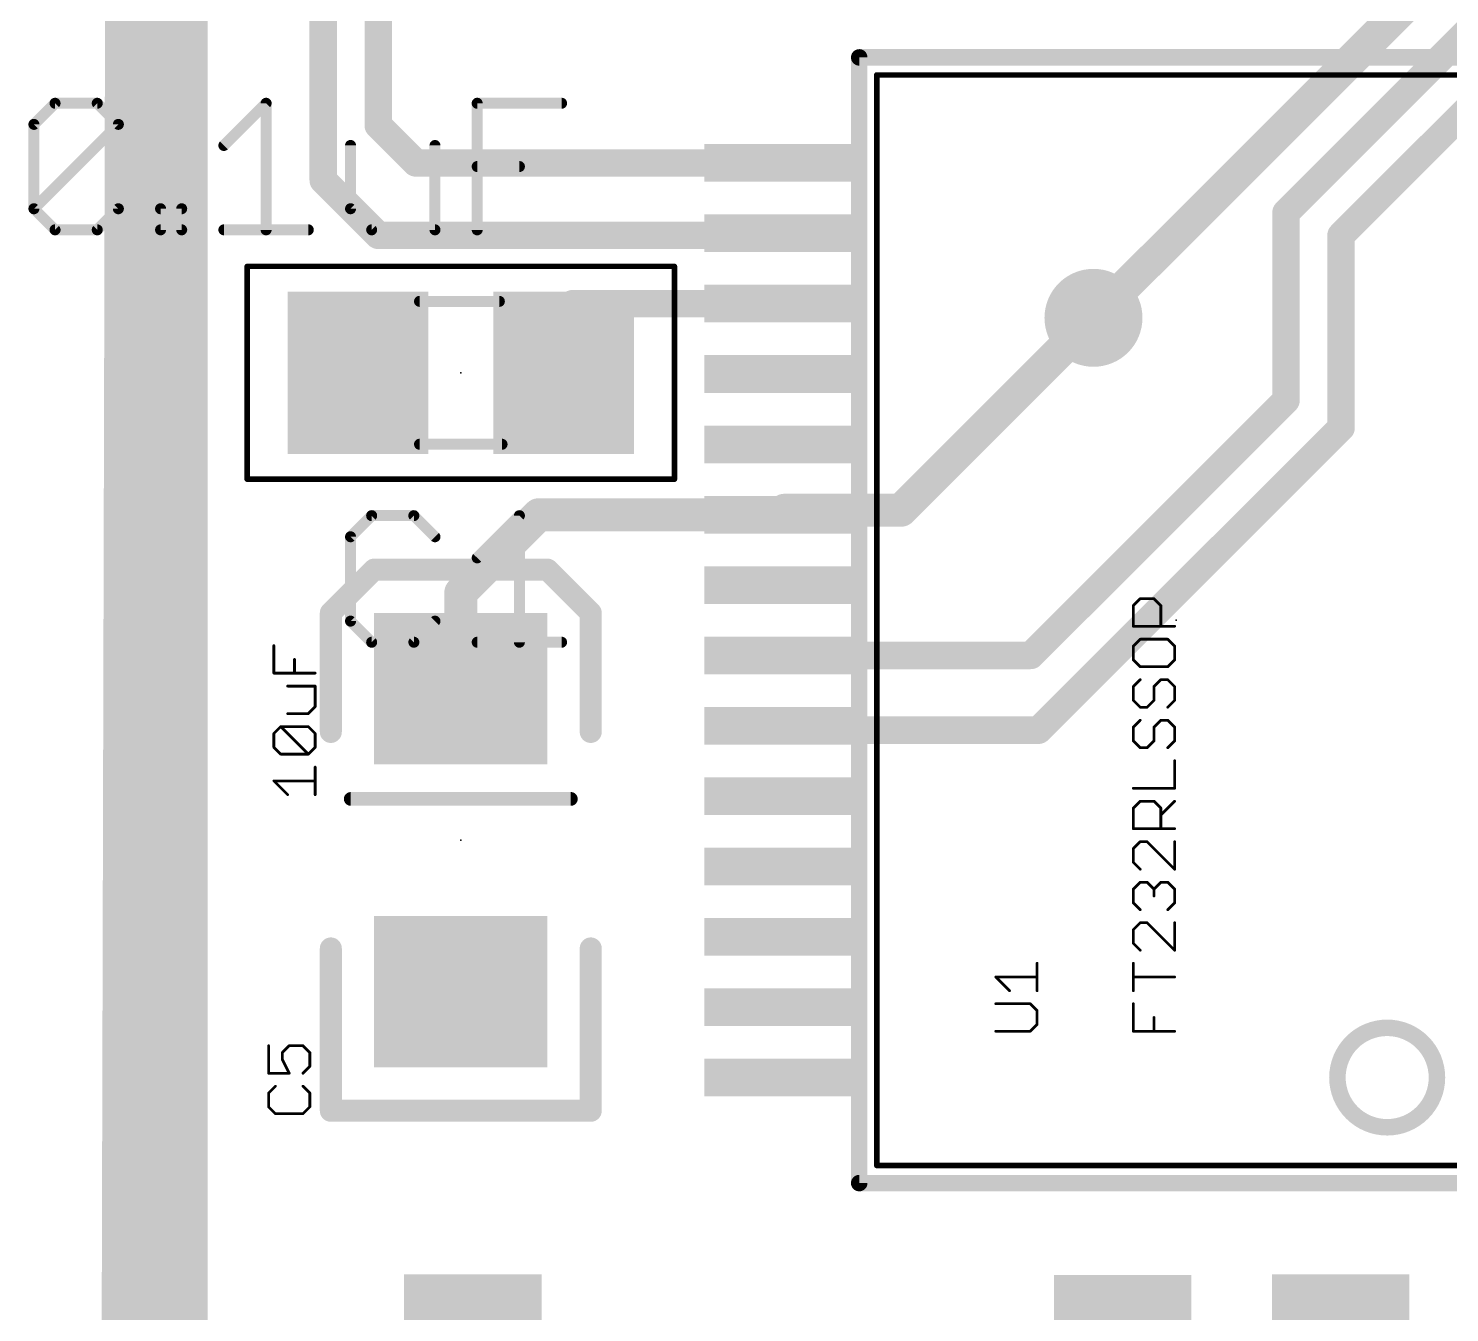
# Model space of a CAD drawing. Extents: x -14.3 to 43.3, y 12 to 70.9.
# Drawn here: x -1.45 to 11.67, y 37.29 to 49.16 of the extents above; entities that cross this region are included whole.
import ezdxf

# ---------------------------------------------------------------- set-up
doc = ezdxf.new("R2010")
doc.units = 0
for name, color, linetype in [('1', 22, 'CONTINUOUS'), ('16', 175, 'CONTINUOUS'), ('18', 82, 'CONTINUOUS'), ('20', 7, 'CONTINUOUS'), ('21', 253, 'CONTINUOUS'), ('23', 7, 'CONTINUOUS'), ('25', 253, 'CONTINUOUS'), ('27', 253, 'CONTINUOUS'), ('39', 22, 'CONTINUOUS'), ('51', 253, 'CONTINUOUS')]:
    doc.layers.add(name, color=color, linetype=linetype)

# ---------------------------------------------------------------- blocks, each defined once
blk = doc.blocks.new('RECT')
blk.add_solid([(-0.5, -0.5), (0.5, -0.5), (-0.5, 0.5), (0.5, 0.5)])
blk = doc.blocks.new('ROUNDV')
at = {"const_width": 0.5}
blk.add_lwpolyline([(0, -0.25, 1), (0, 0.25, 1), (0, -0.25)], format="xyb", dxfattribs=at)

msp = doc.modelspace()

# ---------------------------------------------------------------- linework, layer by layer
at = {"layer": '1'}
for points, const_width in [([(-0.635, 12.7), (-0.508, 62.484)], 0.4064), ([(1.27, 54.9654), (1.27, 47.752)], 0.254), ([(1.778, 54.755), (1.778, 48.26)], 0.254), ([(10.16, 47.4544), (12.4388, 49.7332)], 0.254), ([(10.668, 47.244), (12.0396, 48.6156)], 0.254), ([(2.125, 47.913), (1.778, 48.26)], 0.254), ([(5.488, 47.913), (2.125, 47.913)], 0.254), ([(1.27, 47.752), (1.778, 47.244)], 0.254), ([(10.16, 45.72), (10.16, 47.4544)], 0.254), ([(5.469, 47.244), (5.488, 47.263)], 0.254), ([(1.778, 47.244), (5.469, 47.244)], 0.254), ([(10.668, 47.244), (10.668, 45.466)], 0.254), ([(3.575, 46.613), (3.49, 45.974)], 0.254), ([(5.488, 46.613), (3.575, 46.613)], 0.254), ([(8.382, 46.482), (6.604, 44.704)], 0.3048), ([(7.803, 43.363), (10.16, 45.72)], 0.254), ([(10.668, 45.466), (7.874, 42.672)], 0.254), ([(3.261, 44.663), (2.54, 43.942)], 0.3048), ([(5.488, 44.663), (3.261, 44.663)], 0.3048), ([(5.529, 44.704), (5.488, 44.663)], 0.3048), ([(6.604, 44.704), (5.529, 44.704)], 0.3048), ([(2.54, 43.942), (2.54, 43.056)], 0.3048), ([(5.488, 43.363), (7.803, 43.363)], 0.254), ([(2.54, 43.056), (2.623, 43.139)], 0.254), ([(5.529, 42.672), (5.488, 42.713)], 0.254), ([(7.874, 42.672), (5.529, 42.672)], 0.254)]:
    msp.add_lwpolyline(points, dxfattribs=dict(at, const_width=const_width))
for points, const_width in [([(1.8229, 48.3049, 1), (1.7331, 48.2151)], 0.127), ([(1.7145, 48.26, 1), (1.8415, 48.26)], 0.127), ([(2.125, 47.9765, 1), (2.125, 47.8495)], 0.127), ([(5.488, 47.8495, 1), (5.488, 47.9765)], 0.127), ([(2.0801, 47.8681, 1), (2.1699, 47.9579)], 0.127), ([(1.3149, 47.7969, 1), (1.2251, 47.7071)], 0.127), ([(1.2065, 47.752, 1), (1.3335, 47.752)], 0.127), ([(10.2235, 47.4544, 1), (10.0965, 47.4544)], 0.127), ([(10.1151, 47.4993, 1), (10.2049, 47.4095)], 0.127), ([(5.5329, 47.2181, 1), (5.4431, 47.3079)], 0.127), ([(1.778, 47.3075, 1), (1.778, 47.1805)], 0.127), ([(1.7331, 47.1991, 1), (1.8229, 47.2889)], 0.127), ([(5.4241, 47.2889, 1), (5.5139, 47.1991)], 0.127), ([(5.469, 47.1805, 1), (5.469, 47.3075)], 0.127), ([(10.7315, 47.244, 1), (10.6045, 47.244)], 0.127), ([(10.6231, 47.2889, 1), (10.7129, 47.1991)], 0.127), ([(3.575, 46.6765, 1), (3.575, 46.5495)], 0.127), ([(3.6379, 46.6046, 1), (3.5121, 46.6214)], 0.127), ([(5.488, 46.5495, 1), (5.488, 46.6765)], 0.127), ([(8.4359, 46.4281, 1), (8.3281, 46.5359)], 0.1524), ([(3.4271, 45.9824, 1), (3.5529, 45.9656)], 0.127), ([(10.2049, 45.6751, 1), (10.1151, 45.7649)], 0.127), ([(10.0965, 45.72, 1), (10.2235, 45.72)], 0.127), ([(10.7129, 45.4211, 1), (10.6231, 45.5109)], 0.127), ([(10.6045, 45.466, 1), (10.7315, 45.466)], 0.127), ([(3.261, 44.7392, 1), (3.261, 44.5868)], 0.1524), ([(3.3149, 44.6091, 1), (3.2071, 44.7169)], 0.1524), ([(5.4341, 44.7169, 1), (5.5419, 44.6091)], 0.1524), ([(5.529, 44.7802, 1), (5.529, 44.6278)], 0.1524), ([(5.5829, 44.6501, 1), (5.4751, 44.7579)], 0.1524), ([(5.488, 44.5868, 1), (5.488, 44.7392)], 0.1524), ([(6.5501, 44.7579, 1), (6.6579, 44.6501)], 0.1524), ([(6.604, 44.6278, 1), (6.604, 44.7802)], 0.1524), ([(2.6162, 43.942, 1), (2.4638, 43.942)], 0.1524), ([(2.4861, 43.9959, 1), (2.5939, 43.8881)], 0.1524), ([(5.488, 43.4265, 1), (5.488, 43.2995)], 0.127), ([(7.7581, 43.4079, 1), (7.8479, 43.3181)], 0.127), ([(7.803, 43.2995, 1), (7.803, 43.4265)], 0.127), ([(2.6679, 43.0941, 1), (2.5781, 43.1839)], 0.127), ([(2.4638, 43.056, 1), (2.6162, 43.056)], 0.1524), ([(2.4951, 43.1009, 1), (2.5849, 43.0111)], 0.127), ([(5.5329, 42.7579, 1), (5.4431, 42.6681)], 0.127), ([(5.529, 42.7355, 1), (5.529, 42.6085)], 0.127), ([(5.4841, 42.6271, 1), (5.5739, 42.7169)], 0.127), ([(7.8291, 42.7169, 1), (7.9189, 42.6271)], 0.127), ([(7.874, 42.6085, 1), (7.874, 42.7355)], 0.127)]:
    msp.add_lwpolyline(points, format="xyb", dxfattribs=dict(at, const_width=const_width))
at = {"layer": '16'}
for points, const_width in [([(0, 12.446), (-0.508, 62.0268)], 0.4064), ([(8.382, 46.482), (12.446, 50.546)], 0.3048)]:
    msp.add_lwpolyline(points, dxfattribs=dict(at, const_width=const_width))
at = {"layer": '16', "const_width": 0.1524}
msp.add_lwpolyline([(8.3281, 46.5359, 1), (8.4359, 46.4281)], format="xyb", dxfattribs=at)
at = {"layer": '20', "const_width": 0.4064}
msp.add_lwpolyline([(0, 62.23), (0, 12.7)], dxfattribs=at)
at = {"layer": '21'}
for points, const_width in [([(6.219, 38.488), (6.219, 48.888)], 0.1524), ([(6.219, 48.888), (12.069, 48.888)], 0.1524), ([(1.74, 44.156), (1.34, 43.756)], 0.2032), ([(3.34, 44.156), (1.74, 44.156)], 0.2032), ([(3.74, 43.756), (3.34, 44.156)], 0.2032), ([(1.34, 43.756), (1.34, 42.656)], 0.2032), ([(3.74, 42.656), (3.74, 43.756)], 0.2032), ([(1.524, 42.037), (3.556, 42.037)], 0.127), ([(1.34, 39.156), (1.34, 40.656)], 0.2032), ([(3.74, 40.656), (3.74, 39.156)], 0.2032), ([(3.74, 39.156), (1.34, 39.156)], 0.2032), ([(12.069, 38.488), (6.219, 38.488)], 0.1524)]:
    msp.add_lwpolyline(points, dxfattribs=dict(at, const_width=const_width))
for points, const_width in [([(6.2571, 48.888, 1), (6.1809, 48.888)], 0.0762), ([(6.219, 48.9261, 1), (6.219, 48.8499)], 0.0762), ([(1.74, 44.2068, 1), (1.74, 44.1052)], 0.1016), ([(1.7759, 44.1201, 1), (1.7041, 44.1919)], 0.1016), ([(3.3759, 44.1919, 1), (3.3041, 44.1201)], 0.1016), ([(3.34, 44.1052, 1), (3.34, 44.2068)], 0.1016), ([(1.3908, 43.756, 1), (1.2892, 43.756)], 0.1016), ([(1.3041, 43.7919, 1), (1.3759, 43.7201)], 0.1016), ([(3.7908, 43.756, 1), (3.6892, 43.756)], 0.1016), ([(3.7041, 43.7201, 1), (3.7759, 43.7919)], 0.1016), ([(1.2892, 42.656, 1), (1.3908, 42.656)], 0.1016), ([(3.6892, 42.656, 1), (3.7908, 42.656)], 0.1016), ([(1.524, 42.0688, 1), (1.524, 42.0052)], 0.0635), ([(3.556, 42.0052, 1), (3.556, 42.0688)], 0.0635), ([(1.3908, 40.656, 1), (1.2892, 40.656)], 0.1016), ([(3.7908, 40.656, 1), (3.6892, 40.656)], 0.1016), ([(11.094, 39.0034, 1), (11.094, 39.9226, 1), (11.094, 39.0034)], 0.1524), ([(1.34, 39.2068, 1), (1.34, 39.1052)], 0.1016), ([(3.74, 39.1052, 1), (3.74, 39.2068)], 0.1016), ([(1.2892, 39.156, 1), (1.3908, 39.156)], 0.1016), ([(3.6892, 39.156, 1), (3.7908, 39.156)], 0.1016), ([(6.219, 38.5261, 1), (6.219, 38.4499)], 0.0762), ([(6.1809, 38.488, 1), (6.2571, 38.488)], 0.0762)]:
    msp.add_lwpolyline(points, format="xyb", dxfattribs=dict(at, const_width=const_width))
at = {"layer": '23'}
for p in [(2.54, 45.974), (9.144, 43.688), (2.54, 41.656)]:
    msp.add_point(p, dxfattribs=at)
at = {"layer": '25'}
for points, const_width in [([(1.7169, 44.6542), (1.522, 44.4593)], 0.1016), ([(2.1067, 44.6542), (1.7169, 44.6542)], 0.1016), ([(2.3016, 44.4593), (2.1067, 44.6542)], 0.1016), ([(2.6914, 44.2644), (3.0812, 44.6542)], 0.1016), ([(3.0812, 44.6542), (3.0812, 43.4848)], 0.1016), ([(1.522, 44.4593), (1.522, 43.6797)], 0.1016), ([(1.522, 43.6797), (1.7169, 43.4848)], 0.1016), ([(2.1067, 43.4848), (2.3016, 43.6797)], 0.1016), ([(1.7169, 43.4848), (2.1067, 43.4848)], 0.1016), ([(2.6914, 43.4848), (3.471, 43.4848)], 0.1016), ([(7.8613, 40.2649), (7.8613, 40.5191)], 0.0254), ([(7.6071, 40.2649), (7.48, 40.392)], 0.0254), ([(7.48, 40.392), (7.8613, 40.392)], 0.0254), ([(7.7977, 40.1449), (7.48, 40.1449)], 0.0254), ([(7.8613, 40.0814), (7.7977, 40.1449)], 0.0254), ([(7.8613, 39.9543), (7.8613, 40.0814)], 0.0254), ([(7.48, 39.8907), (7.7977, 39.8907)], 0.0254), ([(7.7977, 39.8907), (7.8613, 39.9543)], 0.0254), ([(0.765, 39.7571), (0.765, 39.5029)], 0.0254), ([(0.8921, 39.6936), (0.9556, 39.7571)], 0.0254), ([(0.9556, 39.7571), (1.0827, 39.7571)], 0.0254), ([(1.0827, 39.7571), (1.1463, 39.6936)], 0.0254), ([(0.8921, 39.63), (0.8921, 39.6936)], 0.0254), ([(0.9556, 39.5029), (0.8921, 39.63)], 0.0254), ([(1.1463, 39.6936), (1.1463, 39.5665)], 0.0254), ([(0.765, 39.5029), (0.9556, 39.5029)], 0.0254), ([(1.1463, 39.5665), (1.0827, 39.5029)], 0.0254), ([(0.8285, 39.3829), (0.765, 39.3194)], 0.0254), ([(1.1463, 39.3194), (1.0827, 39.3829)], 0.0254), ([(0.765, 39.3194), (0.765, 39.1923)], 0.0254), ([(1.1463, 39.1923), (1.1463, 39.3194)], 0.0254), ([(0.765, 39.1923), (0.8285, 39.1287)], 0.0254), ([(0.8285, 39.1287), (1.0827, 39.1287)], 0.0254), ([(1.0827, 39.1287), (1.1463, 39.1923)], 0.0254)]:
    msp.add_lwpolyline(points, dxfattribs=dict(at, const_width=const_width))
for points, const_width in [([(1.7169, 44.6796, 1), (1.7169, 44.6288)], 0.0508), ([(1.7349, 44.6362, 1), (1.6989, 44.6722)], 0.0508), ([(2.1247, 44.6722, 1), (2.0887, 44.6362)], 0.0508), ([(2.1067, 44.6288, 1), (2.1067, 44.6796)], 0.0508), ([(3.1066, 44.6542, 1), (3.0558, 44.6542)], 0.0508), ([(3.0992, 44.6362, 1), (3.0632, 44.6722)], 0.0508), ([(1.504, 44.4773, 1), (1.54, 44.4413)], 0.0508), ([(1.5474, 44.4593, 1), (1.4966, 44.4593)], 0.0508), ([(2.2836, 44.4413, 1), (2.3196, 44.4773)], 0.0508), ([(2.6734, 44.2824, 1), (2.7094, 44.2464)], 0.0508), ([(1.54, 43.6977, 1), (1.504, 43.6617)], 0.0508), ([(1.4966, 43.6797, 1), (1.5474, 43.6797)], 0.0508), ([(2.3196, 43.6617, 1), (2.2836, 43.6977)], 0.0508), ([(1.7169, 43.5102, 1), (1.7169, 43.4594)], 0.0508), ([(1.6989, 43.4668, 1), (1.7349, 43.5028)], 0.0508), ([(2.0887, 43.5028, 1), (2.1247, 43.4668)], 0.0508), ([(2.1067, 43.4594, 1), (2.1067, 43.5102)], 0.0508), ([(2.6914, 43.5102, 1), (2.6914, 43.4594)], 0.0508), ([(3.0558, 43.4848, 1), (3.1066, 43.4848)], 0.0508), ([(3.471, 43.4594, 1), (3.471, 43.5102)], 0.0508), ([(7.8677, 40.5191, 1), (7.8549, 40.5191)], 0.0127), ([(7.4845, 40.3965, 1), (7.4755, 40.3875)], 0.0127), ([(7.48, 40.3984, 1), (7.48, 40.3857)], 0.0127), ([(7.8613, 40.3857, 1), (7.8613, 40.3984)], 0.0127), ([(7.48, 40.1513, 1), (7.48, 40.1386)], 0.0127), ([(7.6026, 40.2604, 1), (7.6116, 40.2694)], 0.0127), ([(7.8022, 40.1494, 1), (7.7933, 40.1404)], 0.0127), ([(7.7977, 40.1386, 1), (7.7977, 40.1513)], 0.0127), ([(7.8549, 40.2649, 1), (7.8677, 40.2649)], 0.0127), ([(7.8677, 40.0814, 1), (7.8549, 40.0814)], 0.0127), ([(7.8568, 40.0769, 1), (7.8658, 40.0859)], 0.0127), ([(7.48, 39.8971, 1), (7.48, 39.8844)], 0.0127), ([(7.7933, 39.8952, 1), (7.8022, 39.8862)], 0.0127), ([(7.7977, 39.8844, 1), (7.7977, 39.8971)], 0.0127), ([(7.8549, 39.9543, 1), (7.8677, 39.9543)], 0.0127), ([(7.8658, 39.9498, 1), (7.8568, 39.9587)], 0.0127), ([(0.7713, 39.7571, 1), (0.7586, 39.7571)], 0.0127), ([(0.9556, 39.7635, 1), (0.9556, 39.7508)], 0.0127), ([(0.9601, 39.7526, 1), (0.9511, 39.7616)], 0.0127), ([(1.0872, 39.7616, 1), (1.0783, 39.7526)], 0.0127), ([(1.0827, 39.7508, 1), (1.0827, 39.7635)], 0.0127), ([(0.8984, 39.6936, 1), (0.8857, 39.6936)], 0.0127), ([(0.8876, 39.6981, 1), (0.8966, 39.6891)], 0.0127), ([(0.8978, 39.6329, 1), (0.8864, 39.6272)], 0.0127), ([(0.8857, 39.63, 1), (0.8984, 39.63)], 0.0127), ([(1.1527, 39.6936, 1), (1.14, 39.6936)], 0.0127), ([(1.1418, 39.6891, 1), (1.1508, 39.6981)], 0.0127), ([(0.765, 39.5093, 1), (0.765, 39.4966)], 0.0127), ([(0.7586, 39.5029, 1), (0.7713, 39.5029)], 0.0127), ([(0.95, 39.5001, 1), (0.9613, 39.5057)], 0.0127), ([(0.9556, 39.4966, 1), (0.9556, 39.5093)], 0.0127), ([(1.0783, 39.5074, 1), (1.0872, 39.4984)], 0.0127), ([(1.14, 39.5665, 1), (1.1527, 39.5665)], 0.0127), ([(1.1508, 39.562, 1), (1.1418, 39.5709)], 0.0127), ([(0.833, 39.3784, 1), (0.824, 39.3874)], 0.0127), ([(1.0872, 39.3874, 1), (1.0783, 39.3784)], 0.0127), ([(0.7713, 39.3194, 1), (0.7586, 39.3194)], 0.0127), ([(0.7605, 39.3239, 1), (0.7695, 39.3149)], 0.0127), ([(1.1527, 39.3194, 1), (1.14, 39.3194)], 0.0127), ([(1.1418, 39.3149, 1), (1.1508, 39.3239)], 0.0127), ([(0.7695, 39.1967, 1), (0.7605, 39.1878)], 0.0127), ([(0.7586, 39.1923, 1), (0.7713, 39.1923)], 0.0127), ([(0.8285, 39.135, 1), (0.8285, 39.1224)], 0.0127), ([(0.824, 39.1242, 1), (0.833, 39.1332)], 0.0127), ([(1.0783, 39.1332, 1), (1.0872, 39.1242)], 0.0127), ([(1.0827, 39.1224, 1), (1.0827, 39.135)], 0.0127), ([(1.14, 39.1923, 1), (1.1527, 39.1923)], 0.0127), ([(1.1508, 39.1878, 1), (1.1418, 39.1967)], 0.0127)]:
    msp.add_lwpolyline(points, format="xyb", dxfattribs=dict(at, const_width=const_width))
at = {"layer": '27'}
for points, const_width in [([(6.381, 38.65), (6.381, 48.726)], 0.0508), ([(6.381, 48.726), (11.907, 48.726)], 0.0508), ([(-1.4015, 48.2693), (-1.2066, 48.4642)], 0.1016), ([(-1.2066, 48.4642), (-0.8168, 48.4642)], 0.1016), ([(-0.8168, 48.4642), (-0.6219, 48.2693)], 0.1016), ([(0.3526, 48.0744), (0.7424, 48.4642)], 0.1016), ([(0.7424, 48.4642), (0.7424, 47.2948)], 0.1016), ([(2.6914, 47.2948), (2.6914, 48.4642)], 0.1016), ([(2.6914, 48.4642), (3.471, 48.4642)], 0.1016), ([(-1.4015, 47.4897), (-1.4015, 48.2693)], 0.1016), ([(-1.4015, 47.4897), (-0.6219, 48.2693)], 0.1016), ([(-0.6219, 48.2693), (-0.6219, 47.4897)], 0.1016), ([(1.522, 48.0744), (1.522, 47.4897)], 0.1016), ([(2.3016, 47.2948), (2.3016, 48.0744)], 0.1016), ([(2.6914, 47.8795), (3.0812, 47.8795)], 0.1016), ([(-1.2066, 47.2948), (-1.4015, 47.4897)], 0.1016), ([(-0.6219, 47.4897), (-0.8168, 47.2948)], 0.1016), ([(-0.2321, 47.2948), (-0.2321, 47.4897)], 0.1016), ([(-0.2321, 47.4897), (-0.0372, 47.4897)], 0.1016), ([(-0.0372, 47.4897), (-0.0372, 47.2948)], 0.1016), ([(1.522, 47.4897), (1.7169, 47.2948)], 0.1016), ([(-0.8168, 47.2948), (-1.2066, 47.2948)], 0.1016), ([(-0.0372, 47.2948), (-0.2321, 47.2948)], 0.1016), ([(0.3526, 47.2948), (1.1322, 47.2948)], 0.1016), ([(1.7169, 47.2948), (2.3016, 47.2948)], 0.1016), ([(8.75, 43.8234), (8.8135, 43.887)], 0.0254), ([(8.75, 43.6328), (8.75, 43.8234)], 0.0254), ([(8.8135, 43.887), (8.9406, 43.887)], 0.0254), ([(8.9406, 43.887), (9.0042, 43.8234)], 0.0254), ([(9.0042, 43.8234), (9.0042, 43.6328)], 0.0254), ([(9.1313, 43.6328), (8.75, 43.6328)], 0.0254), ([(0.814, 43.1993), (0.814, 43.4535)], 0.0254), ([(8.8135, 43.5128), (8.75, 43.4492)], 0.0254), ([(8.75, 43.4492), (8.75, 43.3221)], 0.0254), ([(9.0677, 43.5128), (8.8135, 43.5128)], 0.0254), ([(9.1313, 43.4492), (9.0677, 43.5128)], 0.0254), ([(9.1313, 43.3221), (9.1313, 43.4492)], 0.0254), ([(1.0046, 43.1993), (1.0046, 43.3264)], 0.0254), ([(8.75, 43.3221), (8.8135, 43.2586)], 0.0254), ([(9.0677, 43.2586), (9.1313, 43.3221)], 0.0254), ([(1.1953, 43.1993), (0.814, 43.1993)], 0.0254), ([(8.8135, 43.2586), (9.0677, 43.2586)], 0.0254), ([(1.1953, 43.0793), (0.9411, 43.0793)], 0.0254), ([(1.1953, 42.8887), (1.1953, 43.0793)], 0.0254), ([(8.8135, 43.1386), (8.75, 43.075)], 0.0254), ([(8.75, 43.075), (8.75, 42.9479)], 0.0254), ([(8.9406, 43.075), (9.0042, 43.1386)], 0.0254), ([(8.9406, 42.9479), (8.9406, 43.075)], 0.0254), ([(9.0042, 43.1386), (9.0677, 43.1386)], 0.0254), ([(9.0677, 43.1386), (9.1313, 43.075)], 0.0254), ([(9.1313, 43.075), (9.1313, 42.9479)], 0.0254), ([(8.75, 42.9479), (8.8135, 42.8844)], 0.0254), ([(8.8771, 42.8844), (8.9406, 42.9479)], 0.0254), ([(9.1313, 42.9479), (9.0677, 42.8844)], 0.0254), ([(0.9411, 42.8251), (1.1317, 42.8251)], 0.0254), ([(1.1317, 42.8251), (1.1953, 42.8887)], 0.0254), ([(8.8135, 42.8844), (8.8771, 42.8844)], 0.0254), ([(0.814, 42.6416), (0.8775, 42.7051)], 0.0254), ([(0.814, 42.5145), (0.814, 42.6416)], 0.0254), ([(0.8775, 42.7051), (1.1317, 42.7051)], 0.0254), ([(1.1317, 42.4509), (0.8775, 42.7051)], 0.0254), ([(1.1317, 42.7051), (1.1953, 42.6416)], 0.0254), ([(1.1953, 42.6416), (1.1953, 42.5145)], 0.0254), ([(8.8135, 42.7644), (8.75, 42.7008)], 0.0254), ([(8.75, 42.7008), (8.75, 42.5737)], 0.0254), ([(8.9406, 42.7008), (9.0042, 42.7644)], 0.0254), ([(8.9406, 42.5737), (8.9406, 42.7008)], 0.0254), ([(9.0042, 42.7644), (9.0677, 42.7644)], 0.0254), ([(9.0677, 42.7644), (9.1313, 42.7008)], 0.0254), ([(9.1313, 42.7008), (9.1313, 42.5737)], 0.0254), ([(0.8775, 42.4509), (0.814, 42.5145)], 0.0254), ([(1.1953, 42.5145), (1.1317, 42.4509)], 0.0254), ([(8.75, 42.5737), (8.8135, 42.5101)], 0.0254), ([(8.8135, 42.5101), (8.8771, 42.5101)], 0.0254), ([(8.8771, 42.5101), (8.9406, 42.5737)], 0.0254), ([(9.1313, 42.5737), (9.0677, 42.5101)], 0.0254), ([(1.1317, 42.4509), (0.8775, 42.4509)], 0.0254), ([(9.1313, 42.1359), (9.1313, 42.3902)], 0.0254), ([(1.1953, 42.0767), (1.1953, 42.3309)], 0.0254), ([(0.9411, 42.0767), (0.814, 42.2038)], 0.0254), ([(0.814, 42.2038), (1.1953, 42.2038)], 0.0254), ([(8.75, 42.1359), (9.1313, 42.1359)], 0.0254), ([(8.75, 41.9524), (8.8135, 42.0159)], 0.0254), ([(8.8135, 42.0159), (8.9406, 42.0159)], 0.0254), ([(8.9406, 42.0159), (9.0042, 41.9524)], 0.0254), ([(9.0042, 41.8888), (9.1313, 42.0159)], 0.0254), ([(8.75, 41.7617), (8.75, 41.9524)], 0.0254), ([(9.0042, 41.9524), (9.0042, 41.7617)], 0.0254), ([(9.1313, 41.7617), (8.75, 41.7617)], 0.0254), ([(8.8135, 41.6417), (8.75, 41.5782)], 0.0254), ([(8.8771, 41.6417), (8.8135, 41.6417)], 0.0254), ([(9.1313, 41.3875), (8.8771, 41.6417)], 0.0254), ([(9.1313, 41.6417), (9.1313, 41.3875)], 0.0254), ([(8.75, 41.5782), (8.75, 41.4511)], 0.0254), ([(8.75, 41.4511), (8.8135, 41.3875)], 0.0254), ([(8.75, 41.204), (8.8135, 41.2675)], 0.0254), ([(8.75, 41.0769), (8.75, 41.204)], 0.0254), ([(8.8135, 41.2675), (8.8771, 41.2675)], 0.0254), ([(8.8771, 41.2675), (8.9406, 41.204)], 0.0254), ([(8.9406, 41.204), (9.0042, 41.2675)], 0.0254), ([(8.9406, 41.204), (8.9406, 41.1404)], 0.0254), ([(9.0042, 41.2675), (9.0677, 41.2675)], 0.0254), ([(9.0677, 41.2675), (9.1313, 41.204)], 0.0254), ([(9.1313, 41.204), (9.1313, 41.0769)], 0.0254), ([(8.8135, 41.0133), (8.75, 41.0769)], 0.0254), ([(9.1313, 41.0769), (9.0677, 41.0133)], 0.0254), ([(8.8135, 40.8933), (8.75, 40.8298)], 0.0254), ([(8.75, 40.8298), (8.75, 40.7027)], 0.0254), ([(8.8771, 40.8933), (8.8135, 40.8933)], 0.0254), ([(9.1313, 40.6391), (8.8771, 40.8933)], 0.0254), ([(9.1313, 40.8933), (9.1313, 40.6391)], 0.0254), ([(8.75, 40.7027), (8.8135, 40.6391)], 0.0254), ([(8.75, 40.2649), (8.75, 40.5191)], 0.0254), ([(9.1313, 40.392), (8.75, 40.392)], 0.0254), ([(8.75, 39.8907), (8.75, 40.1449)], 0.0254), ([(8.9406, 39.8907), (8.9406, 40.0178)], 0.0254), ([(9.1313, 39.8907), (8.75, 39.8907)], 0.0254), ([(11.907, 38.65), (6.381, 38.65)], 0.0508)]:
    msp.add_lwpolyline(points, dxfattribs=dict(at, const_width=const_width))
for points, const_width in [([(6.3937, 48.726, 1), (6.3683, 48.726)], 0.0254), ([(6.381, 48.7387, 1), (6.381, 48.7133)], 0.0254), ([(-1.2066, 48.4896, 1), (-1.2066, 48.4388)], 0.0508), ([(-1.1886, 48.4462, 1), (-1.2246, 48.4822)], 0.0508), ([(-0.7988, 48.4822, 1), (-0.8348, 48.4462)], 0.0508), ([(-0.8168, 48.4388, 1), (-0.8168, 48.4896)], 0.0508), ([(0.7678, 48.4642, 1), (0.717, 48.4642)], 0.0508), ([(0.7604, 48.4462, 1), (0.7244, 48.4822)], 0.0508), ([(2.7168, 48.4642, 1), (2.666, 48.4642)], 0.0508), ([(2.6914, 48.4896, 1), (2.6914, 48.4388)], 0.0508), ([(3.471, 48.4388, 1), (3.471, 48.4896)], 0.0508), ([(-1.4195, 48.2873, 1), (-1.3835, 48.2513)], 0.0508), ([(-1.3761, 48.2693, 1), (-1.4269, 48.2693)], 0.0508), ([(-0.5965, 48.2693, 1), (-0.6473, 48.2693)], 0.0508), ([(-0.6039, 48.2513, 1), (-0.6399, 48.2873)], 0.0508), ([(-0.6399, 48.2513, 1), (-0.6039, 48.2873)], 0.0508), ([(0.3346, 48.0924, 1), (0.3706, 48.0564)], 0.0508), ([(1.5474, 48.0744, 1), (1.4966, 48.0744)], 0.0508), ([(2.327, 48.0744, 1), (2.2762, 48.0744)], 0.0508), ([(2.6914, 47.9049, 1), (2.6914, 47.8541)], 0.0508), ([(3.0812, 47.8541, 1), (3.0812, 47.9049)], 0.0508), ([(-1.3835, 47.5077, 1), (-1.4195, 47.4717)], 0.0508), ([(-1.4195, 47.5077, 1), (-1.3835, 47.4717)], 0.0508), ([(-1.4269, 47.4897, 1), (-1.3761, 47.4897)], 0.0508), ([(-0.6473, 47.4897, 1), (-0.5965, 47.4897)], 0.0508), ([(-0.6039, 47.4717, 1), (-0.6399, 47.5077)], 0.0508), ([(-0.2067, 47.4897, 1), (-0.2575, 47.4897)], 0.0508), ([(-0.2321, 47.5151, 1), (-0.2321, 47.4643)], 0.0508), ([(-0.0118, 47.4897, 1), (-0.0626, 47.4897)], 0.0508), ([(-0.0372, 47.4643, 1), (-0.0372, 47.5151)], 0.0508), ([(1.54, 47.5077, 1), (1.504, 47.4717)], 0.0508), ([(1.4966, 47.4897, 1), (1.5474, 47.4897)], 0.0508), ([(-1.2066, 47.3202, 1), (-1.2066, 47.2694)], 0.0508), ([(-1.2246, 47.2768, 1), (-1.1886, 47.3128)], 0.0508), ([(-0.8348, 47.3128, 1), (-0.7988, 47.2768)], 0.0508), ([(-0.8168, 47.2694, 1), (-0.8168, 47.3202)], 0.0508), ([(-0.2321, 47.3202, 1), (-0.2321, 47.2694)], 0.0508), ([(-0.2575, 47.2948, 1), (-0.2067, 47.2948)], 0.0508), ([(-0.0626, 47.2948, 1), (-0.0118, 47.2948)], 0.0508), ([(-0.0372, 47.2694, 1), (-0.0372, 47.3202)], 0.0508), ([(0.3526, 47.3202, 1), (0.3526, 47.2694)], 0.0508), ([(0.717, 47.2948, 1), (0.7678, 47.2948)], 0.0508), ([(1.1322, 47.2694, 1), (1.1322, 47.3202)], 0.0508), ([(1.7169, 47.3202, 1), (1.7169, 47.2694)], 0.0508), ([(1.6989, 47.2768, 1), (1.7349, 47.3128)], 0.0508), ([(2.2762, 47.2948, 1), (2.327, 47.2948)], 0.0508), ([(2.3016, 47.2694, 1), (2.3016, 47.3202)], 0.0508), ([(2.666, 47.2948, 1), (2.7168, 47.2948)], 0.0508), ([(8.7563, 43.8234, 1), (8.7436, 43.8234)], 0.0127), ([(8.7455, 43.8279, 1), (8.7545, 43.8189)], 0.0127), ([(8.8135, 43.8933, 1), (8.8135, 43.8806)], 0.0127), ([(8.818, 43.8825, 1), (8.809, 43.8915)], 0.0127), ([(8.9451, 43.8915, 1), (8.9361, 43.8825)], 0.0127), ([(8.9406, 43.8806, 1), (8.9406, 43.8933)], 0.0127), ([(9.0105, 43.8234, 1), (8.9978, 43.8234)], 0.0127), ([(8.9997, 43.8189, 1), (9.0087, 43.8279)], 0.0127), ([(8.75, 43.6391, 1), (8.75, 43.6264)], 0.0127), ([(8.7436, 43.6328, 1), (8.7563, 43.6328)], 0.0127), ([(8.9978, 43.6328, 1), (9.0105, 43.6328)], 0.0127), ([(9.1313, 43.6264, 1), (9.1313, 43.6391)], 0.0127), ([(0.8203, 43.4535, 1), (0.8076, 43.4535)], 0.0127), ([(8.7563, 43.4492, 1), (8.7436, 43.4492)], 0.0127), ([(8.7455, 43.4537, 1), (8.7545, 43.4447)], 0.0127), ([(8.8135, 43.5191, 1), (8.8135, 43.5064)], 0.0127), ([(8.818, 43.5083, 1), (8.809, 43.5173)], 0.0127), ([(9.0722, 43.5173, 1), (9.0633, 43.5083)], 0.0127), ([(9.0677, 43.5064, 1), (9.0677, 43.5191)], 0.0127), ([(9.1377, 43.4492, 1), (9.125, 43.4492)], 0.0127), ([(9.1268, 43.4447, 1), (9.1358, 43.4537)], 0.0127), ([(1.011, 43.3264, 1), (0.9983, 43.3264)], 0.0127), ([(8.7545, 43.3266, 1), (8.7455, 43.3176)], 0.0127), ([(8.7436, 43.3221, 1), (8.7563, 43.3221)], 0.0127), ([(9.125, 43.3221, 1), (9.1377, 43.3221)], 0.0127), ([(9.1358, 43.3176, 1), (9.1268, 43.3266)], 0.0127), ([(0.8076, 43.1993, 1), (0.8203, 43.1993)], 0.0127), ([(0.814, 43.2057, 1), (0.814, 43.193)], 0.0127), ([(0.9983, 43.1993, 1), (1.011, 43.1993)], 0.0127), ([(1.1953, 43.193, 1), (1.1953, 43.2057)], 0.0127), ([(8.8135, 43.2649, 1), (8.8135, 43.2522)], 0.0127), ([(8.809, 43.2541, 1), (8.818, 43.263)], 0.0127), ([(9.0633, 43.263, 1), (9.0722, 43.2541)], 0.0127), ([(9.0677, 43.2522, 1), (9.0677, 43.2649)], 0.0127), ([(0.9411, 43.0857, 1), (0.9411, 43.073)], 0.0127), ([(1.2017, 43.0793, 1), (1.1889, 43.0793)], 0.0127), ([(1.1953, 43.073, 1), (1.1953, 43.0857)], 0.0127), ([(8.7563, 43.075, 1), (8.7436, 43.075)], 0.0127), ([(8.7455, 43.0795, 1), (8.7545, 43.0705)], 0.0127), ([(8.818, 43.1341, 1), (8.809, 43.1431)], 0.0127), ([(8.9361, 43.0795, 1), (8.9451, 43.0705)], 0.0127), ([(8.947, 43.075, 1), (8.9343, 43.075)], 0.0127), ([(9.0042, 43.1449, 1), (9.0042, 43.1322)], 0.0127), ([(9.0087, 43.1341, 1), (8.9997, 43.1431)], 0.0127), ([(9.0722, 43.1431, 1), (9.0633, 43.1341)], 0.0127), ([(9.0677, 43.1322, 1), (9.0677, 43.1449)], 0.0127), ([(9.1377, 43.075, 1), (9.125, 43.075)], 0.0127), ([(9.1268, 43.0705, 1), (9.1358, 43.0795)], 0.0127), ([(8.7545, 42.9524, 1), (8.7455, 42.9434)], 0.0127), ([(8.7436, 42.9479, 1), (8.7563, 42.9479)], 0.0127), ([(8.9343, 42.9479, 1), (8.947, 42.9479)], 0.0127), ([(8.9451, 42.9434, 1), (8.9361, 42.9524)], 0.0127), ([(9.125, 42.9479, 1), (9.1377, 42.9479)], 0.0127), ([(9.1358, 42.9434, 1), (9.1268, 42.9524)], 0.0127), ([(0.9411, 42.8315, 1), (0.9411, 42.8188)], 0.0127), ([(1.1273, 42.8296, 1), (1.1362, 42.8206)], 0.0127), ([(1.1317, 42.8188, 1), (1.1317, 42.8315)], 0.0127), ([(1.1889, 42.8887, 1), (1.2017, 42.8887)], 0.0127), ([(1.1998, 42.8842, 1), (1.1908, 42.8932)], 0.0127), ([(8.8135, 42.8907, 1), (8.8135, 42.878)], 0.0127), ([(8.809, 42.8799, 1), (8.818, 42.8888)], 0.0127), ([(8.8726, 42.8888, 1), (8.8816, 42.8799)], 0.0127), ([(8.8771, 42.878, 1), (8.8771, 42.8907)], 0.0127), ([(9.0633, 42.8888, 1), (9.0722, 42.8799)], 0.0127), ([(0.8203, 42.6416, 1), (0.8076, 42.6416)], 0.0127), ([(0.8095, 42.6461, 1), (0.8185, 42.6371)], 0.0127), ([(0.8775, 42.7115, 1), (0.8775, 42.6988)], 0.0127), ([(0.882, 42.7096, 1), (0.873, 42.7006)], 0.0127), ([(0.882, 42.7006, 1), (0.873, 42.7096)], 0.0127), ([(1.1362, 42.7096, 1), (1.1273, 42.7006)], 0.0127), ([(1.1317, 42.6988, 1), (1.1317, 42.7115)], 0.0127), ([(1.2017, 42.6416, 1), (1.1889, 42.6416)], 0.0127), ([(1.1908, 42.6371, 1), (1.1998, 42.6461)], 0.0127), ([(8.7563, 42.7008, 1), (8.7436, 42.7008)], 0.0127), ([(8.7455, 42.7053, 1), (8.7545, 42.6963)], 0.0127), ([(8.818, 42.7599, 1), (8.809, 42.7688)], 0.0127), ([(8.9361, 42.7053, 1), (8.9451, 42.6963)], 0.0127), ([(8.947, 42.7008, 1), (8.9343, 42.7008)], 0.0127), ([(9.0042, 42.7707, 1), (9.0042, 42.758)], 0.0127), ([(9.0087, 42.7599, 1), (8.9997, 42.7688)], 0.0127), ([(9.0722, 42.7688, 1), (9.0633, 42.7599)], 0.0127), ([(9.0677, 42.758, 1), (9.0677, 42.7707)], 0.0127), ([(9.1377, 42.7008, 1), (9.125, 42.7008)], 0.0127), ([(9.1268, 42.6963, 1), (9.1358, 42.7053)], 0.0127), ([(0.8076, 42.5145, 1), (0.8203, 42.5145)], 0.0127), ([(0.8185, 42.5189, 1), (0.8095, 42.51)], 0.0127), ([(1.1889, 42.5145, 1), (1.2017, 42.5145)], 0.0127), ([(1.1998, 42.51, 1), (1.1908, 42.5189)], 0.0127), ([(8.7545, 42.5782, 1), (8.7455, 42.5692)], 0.0127), ([(8.7436, 42.5737, 1), (8.7563, 42.5737)], 0.0127), ([(8.8135, 42.5165, 1), (8.8135, 42.5038)], 0.0127), ([(8.809, 42.5057, 1), (8.818, 42.5146)], 0.0127), ([(8.8726, 42.5146, 1), (8.8816, 42.5057)], 0.0127), ([(8.8771, 42.5038, 1), (8.8771, 42.5165)], 0.0127), ([(8.9343, 42.5737, 1), (8.947, 42.5737)], 0.0127), ([(8.9451, 42.5692, 1), (8.9361, 42.5782)], 0.0127), ([(9.0633, 42.5146, 1), (9.0722, 42.5057)], 0.0127), ([(9.125, 42.5737, 1), (9.1377, 42.5737)], 0.0127), ([(9.1358, 42.5692, 1), (9.1268, 42.5782)], 0.0127), ([(0.8775, 42.4573, 1), (0.8775, 42.4446)], 0.0127), ([(0.873, 42.4464, 1), (0.882, 42.4554)], 0.0127), ([(1.1273, 42.4554, 1), (1.1362, 42.4464)], 0.0127), ([(1.1273, 42.4464, 1), (1.1362, 42.4554)], 0.0127), ([(1.1317, 42.4446, 1), (1.1317, 42.4573)], 0.0127), ([(9.1377, 42.3902, 1), (9.125, 42.3902)], 0.0127), ([(1.2017, 42.3309, 1), (1.1889, 42.3309)], 0.0127), ([(0.8185, 42.2083, 1), (0.8095, 42.1993)], 0.0127), ([(0.814, 42.2102, 1), (0.814, 42.1975)], 0.0127), ([(1.1953, 42.1975, 1), (1.1953, 42.2102)], 0.0127), ([(8.75, 42.1423, 1), (8.75, 42.1296)], 0.0127), ([(9.125, 42.1359, 1), (9.1377, 42.1359)], 0.0127), ([(9.1313, 42.1296, 1), (9.1313, 42.1423)], 0.0127), ([(0.9366, 42.0722, 1), (0.9456, 42.0812)], 0.0127), ([(1.1889, 42.0767, 1), (1.2017, 42.0767)], 0.0127), ([(8.8135, 42.0223, 1), (8.8135, 42.0096)], 0.0127), ([(8.818, 42.0115, 1), (8.809, 42.0204)], 0.0127), ([(8.9451, 42.0204, 1), (8.9361, 42.0115)], 0.0127), ([(8.9406, 42.0096, 1), (8.9406, 42.0223)], 0.0127), ([(9.1358, 42.0115, 1), (9.1268, 42.0204)], 0.0127), ([(8.7563, 41.9524, 1), (8.7436, 41.9524)], 0.0127), ([(8.7455, 41.9569, 1), (8.7545, 41.9479)], 0.0127), ([(9.0105, 41.9524, 1), (8.9978, 41.9524)], 0.0127), ([(8.9997, 41.8933, 1), (9.0087, 41.8843)], 0.0127), ([(8.9997, 41.9479, 1), (9.0087, 41.9569)], 0.0127), ([(8.75, 41.7681, 1), (8.75, 41.7554)], 0.0127), ([(8.7436, 41.7617, 1), (8.7563, 41.7617)], 0.0127), ([(8.9978, 41.7617, 1), (9.0105, 41.7617)], 0.0127), ([(9.1313, 41.7554, 1), (9.1313, 41.7681)], 0.0127), ([(8.8135, 41.6481, 1), (8.8135, 41.6354)], 0.0127), ([(8.818, 41.6373, 1), (8.809, 41.6462)], 0.0127), ([(8.8816, 41.6462, 1), (8.8726, 41.6373)], 0.0127), ([(8.8771, 41.6354, 1), (8.8771, 41.6481)], 0.0127), ([(9.1377, 41.6417, 1), (9.125, 41.6417)], 0.0127), ([(8.7563, 41.5782, 1), (8.7436, 41.5782)], 0.0127), ([(8.7455, 41.5827, 1), (8.7545, 41.5737)], 0.0127), ([(8.7545, 41.4556, 1), (8.7455, 41.4466)], 0.0127), ([(8.7436, 41.4511, 1), (8.7563, 41.4511)], 0.0127), ([(8.809, 41.383, 1), (8.818, 41.392)], 0.0127), ([(9.125, 41.3875, 1), (9.1377, 41.3875)], 0.0127), ([(9.1268, 41.383, 1), (9.1358, 41.392)], 0.0127), ([(8.7563, 41.204, 1), (8.7436, 41.204)], 0.0127), ([(8.7455, 41.2085, 1), (8.7545, 41.1995)], 0.0127), ([(8.8135, 41.2739, 1), (8.8135, 41.2612)], 0.0127), ([(8.818, 41.263, 1), (8.809, 41.272)], 0.0127), ([(8.8816, 41.272, 1), (8.8726, 41.263)], 0.0127), ([(8.8771, 41.2612, 1), (8.8771, 41.2739)], 0.0127), ([(8.9361, 41.2085, 1), (8.9451, 41.1995)], 0.0127), ([(8.947, 41.204, 1), (8.9343, 41.204)], 0.0127), ([(8.9361, 41.1995, 1), (8.9451, 41.2085)], 0.0127), ([(9.0042, 41.2739, 1), (9.0042, 41.2612)], 0.0127), ([(9.0087, 41.263, 1), (8.9997, 41.272)], 0.0127), ([(9.0722, 41.272, 1), (9.0633, 41.263)], 0.0127), ([(9.0677, 41.2612, 1), (9.0677, 41.2739)], 0.0127), ([(9.1377, 41.204, 1), (9.125, 41.204)], 0.0127), ([(9.1268, 41.1995, 1), (9.1358, 41.2085)], 0.0127), ([(8.7545, 41.0814, 1), (8.7455, 41.0724)], 0.0127), ([(8.7436, 41.0769, 1), (8.7563, 41.0769)], 0.0127), ([(8.9343, 41.1404, 1), (8.947, 41.1404)], 0.0127), ([(9.125, 41.0769, 1), (9.1377, 41.0769)], 0.0127), ([(9.1358, 41.0724, 1), (9.1268, 41.0814)], 0.0127), ([(8.809, 41.0088, 1), (8.818, 41.0178)], 0.0127), ([(9.0633, 41.0178, 1), (9.0722, 41.0088)], 0.0127), ([(8.7563, 40.8298, 1), (8.7436, 40.8298)], 0.0127), ([(8.7455, 40.8343, 1), (8.7545, 40.8253)], 0.0127), ([(8.8135, 40.8997, 1), (8.8135, 40.887)], 0.0127), ([(8.818, 40.8888, 1), (8.809, 40.8978)], 0.0127), ([(8.8816, 40.8978, 1), (8.8726, 40.8888)], 0.0127), ([(8.8771, 40.887, 1), (8.8771, 40.8997)], 0.0127), ([(9.1377, 40.8933, 1), (9.125, 40.8933)], 0.0127), ([(8.7545, 40.7072, 1), (8.7455, 40.6982)], 0.0127), ([(8.7436, 40.7027, 1), (8.7563, 40.7027)], 0.0127), ([(8.809, 40.6346, 1), (8.818, 40.6436)], 0.0127), ([(9.125, 40.6391, 1), (9.1377, 40.6391)], 0.0127), ([(9.1268, 40.6346, 1), (9.1358, 40.6436)], 0.0127), ([(8.7563, 40.5191, 1), (8.7436, 40.5191)], 0.0127), ([(8.75, 40.3984, 1), (8.75, 40.3857)], 0.0127), ([(9.1313, 40.3857, 1), (9.1313, 40.3984)], 0.0127), ([(8.7436, 40.2649, 1), (8.7563, 40.2649)], 0.0127), ([(8.7563, 40.1449, 1), (8.7436, 40.1449)], 0.0127), ([(8.947, 40.0178, 1), (8.9343, 40.0178)], 0.0127), ([(8.75, 39.8971, 1), (8.75, 39.8844)], 0.0127), ([(8.7436, 39.8907, 1), (8.7563, 39.8907)], 0.0127), ([(8.9343, 39.8907, 1), (8.947, 39.8907)], 0.0127), ([(9.1313, 39.8844, 1), (9.1313, 39.8971)], 0.0127), ([(6.381, 38.6627, 1), (6.381, 38.6373)], 0.0254), ([(6.3683, 38.65, 1), (6.3937, 38.65)], 0.0254)]:
    msp.add_lwpolyline(points, format="xyb", dxfattribs=dict(at, const_width=const_width))
at = {"layer": '39', "const_width": 0.0508}
for points in [[(0.567, 46.957), (4.513, 46.957)], [(0.567, 44.991), (0.567, 46.957)], [(4.513, 46.957), (4.513, 44.991)], [(4.513, 44.991), (0.567, 44.991)]]:
    msp.add_lwpolyline(points, dxfattribs=at)
at = {"layer": '39', "const_width": 0.0254}
for points in [[(0.567, 46.9697, 1), (0.567, 46.9443)], [(0.5797, 46.957, 1), (0.5543, 46.957)], [(4.5257, 46.957, 1), (4.5003, 46.957)], [(4.513, 46.9443, 1), (4.513, 46.9697)], [(0.567, 45.0037, 1), (0.567, 44.9783)], [(4.513, 44.9783, 1), (4.513, 45.0037)], [(0.5543, 44.991, 1), (0.5797, 44.991)], [(4.5003, 44.991, 1), (4.5257, 44.991)]]:
    msp.add_lwpolyline(points, format="xyb", dxfattribs=at)
at = {"layer": '51', "const_width": 0.1016}
for points in [[(2.896, 46.634), (2.159, 46.634)], [(2.921, 45.314), (2.159, 45.314)]]:
    msp.add_lwpolyline(points, dxfattribs=at)
at = {"layer": '51', "const_width": 0.0508}
for points in [[(2.159, 46.6594, 1), (2.159, 46.6086)], [(2.896, 46.6086, 1), (2.896, 46.6594)], [(2.159, 45.3394, 1), (2.159, 45.2886)], [(2.921, 45.2886, 1), (2.921, 45.3394)]]:
    msp.add_lwpolyline(points, format="xyb", dxfattribs=at)

# ---------------------------------------------------------------- block references
at = {"layer": '1'}
for p, xscale, yscale, rotation in [((5.488, 47.913), 0.348, 1.397, 90), ((5.488, 47.263), 0.348, 1.397, 90), ((1.59, 45.974), 1.3, 1.5, 180), ((3.49, 45.974), 1.3, 1.5, 180), ((5.488, 46.613), 0.348, 1.397, 90), ((5.488, 45.963), 0.348, 1.397, 90), ((5.488, 45.313), 0.348, 1.397, 90), ((5.488, 44.663), 0.348, 1.397, 90), ((5.488, 44.013), 0.348, 1.397, 90), ((2.54, 43.056), 1.6, 1.4, 180), ((5.488, 43.363), 0.348, 1.397, 90), ((5.488, 42.713), 0.348, 1.397, 90), ((5.488, 42.063), 0.348, 1.397, 90), ((5.488, 41.413), 0.348, 1.397, 90), ((2.54, 40.256), 1.6, 1.4, 180), ((5.488, 40.763), 0.348, 1.397, 90), ((5.488, 40.113), 0.348, 1.397, 90), ((5.488, 39.463), 0.348, 1.397, 90), ((2.652, 36.646), 2, 1.27, 270), ((8.652, 36.6385), 2, 1.27, 90), ((10.6642, 36.646), 2, 1.27, 270)]:
    msp.add_blockref('RECT', p, dxfattribs=dict(at, xscale=xscale, yscale=yscale, rotation=rotation))
at = {"layer": '18', "xscale": 0.9048, "yscale": 0.9048}
msp.add_blockref('ROUNDV', (8.382, 46.482), dxfattribs=at)
msp.add_blockref('ROUNDV', (8.382, 46.482), dxfattribs=at)
at = {"layer": '51'}
for p, xscale, yscale, rotation in [((5.7112, 47.913), 0.325, 0.9344, 90), ((5.7112, 47.263), 0.325, 0.9344, 90), ((5.7112, 46.613), 0.325, 0.9344, 90), ((1.8094, 45.9729), 0.7501, 1.4501, 180), ((3.2572, 45.9729), 0.7501, 1.4501, 180), ((5.7112, 45.963), 0.325, 0.9344, 90), ((5.7112, 45.313), 0.325, 0.9344, 90), ((5.7112, 44.663), 0.325, 0.9344, 90), ((5.7112, 44.013), 0.325, 0.9344, 90), ((5.7112, 43.363), 0.325, 0.9344, 90), ((5.7112, 42.713), 0.325, 0.9344, 90), ((5.7112, 42.063), 0.325, 0.9344, 90), ((5.7112, 41.413), 0.325, 0.9344, 90), ((5.7112, 40.763), 0.325, 0.9344, 90), ((5.7112, 40.113), 0.325, 0.9344, 90), ((5.7112, 39.463), 0.325, 0.9344, 90)]:
    msp.add_blockref('RECT', p, dxfattribs=dict(at, xscale=xscale, yscale=yscale, rotation=rotation))

doc.saveas('drawing.dxf')
